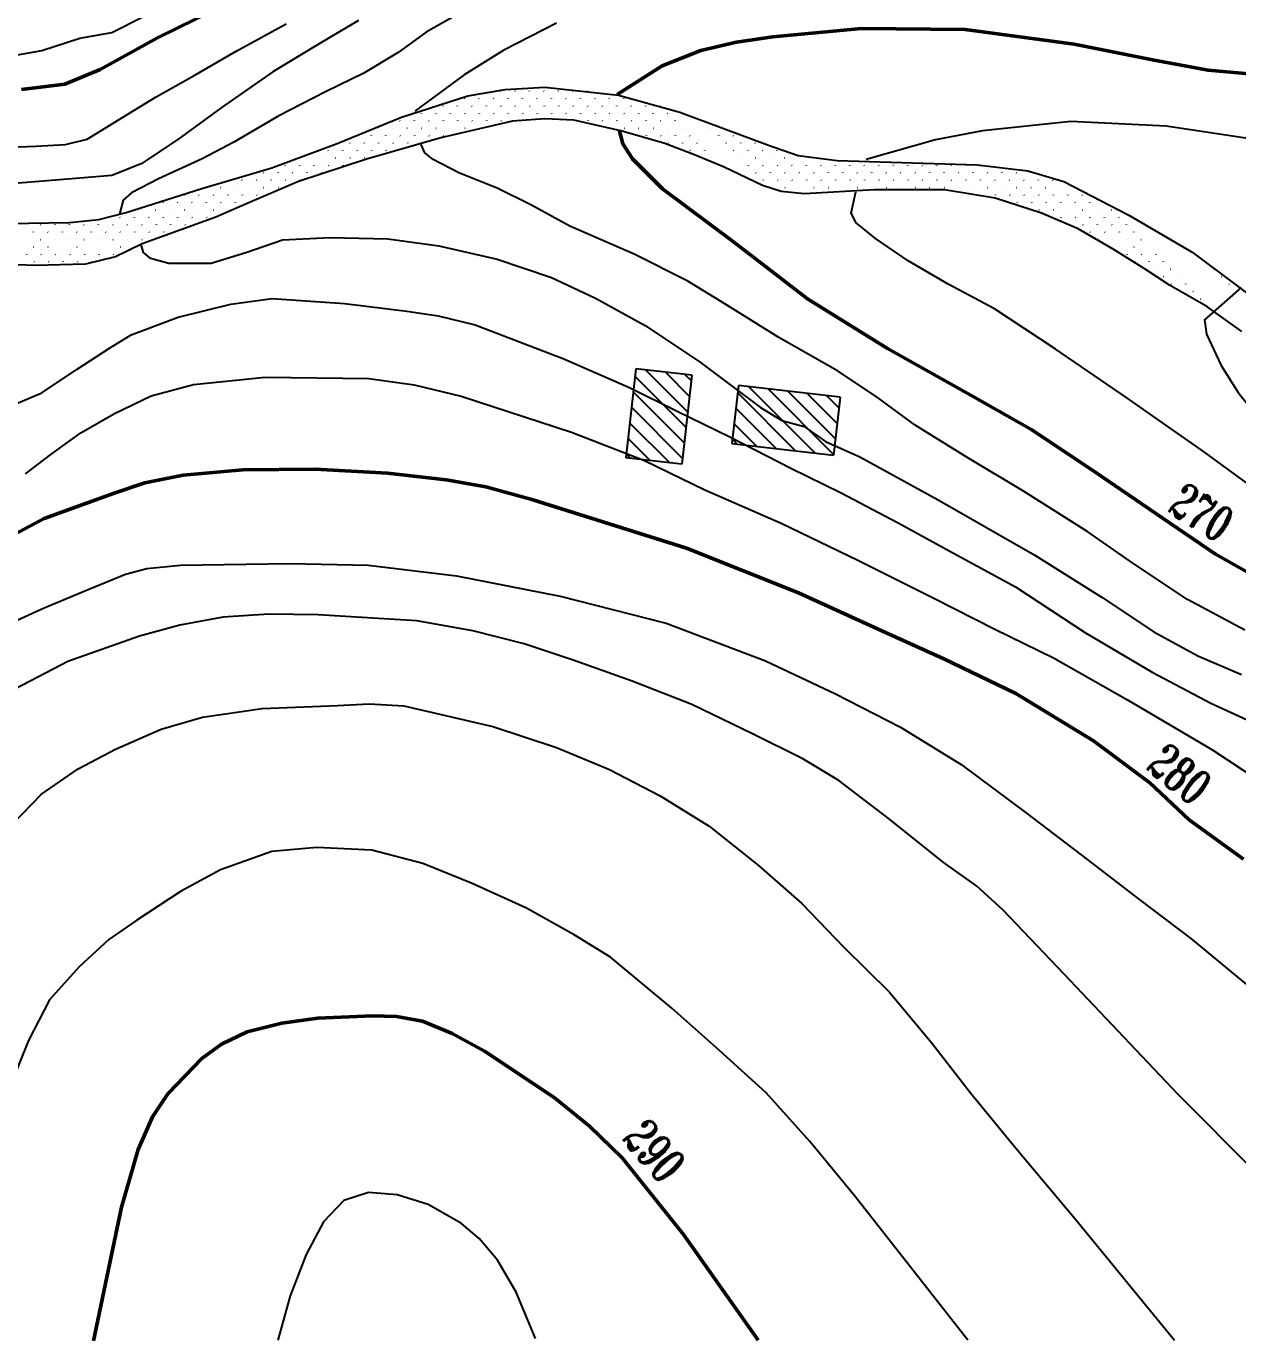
# Model space of a CAD drawing. Header units: millimetres. Extents: x 2268 to 10992, y 389 to 3530.
# Drawn here: x 2552.8 to 2819.6, y 1040.2 to 1329.6 of the extents above; entities that cross this region are included whole.
import ezdxf
from ezdxf.enums import TextEntityAlignment as Align

# ---------------------------------------------------------------- set-up
doc = ezdxf.new("R2010")
doc.units = ezdxf.units.MM
doc.layers.get('0').update_dxf_attribs({"true_color": 0xd9d9d9})
doc.layers.add('fabbricati', color=9, linetype='Continuous')
doc.layers.add('fiume', color=4, linetype='Continuous')
doc.layers.add('linee rosse', color=7, linetype='Continuous', lineweight=50, true_color=0xffc2c2)
doc.styles.add('TRIPLEX', font='romant', dxfattribs={"width": 0.86, "height": 10})

# ---------------------------------------------------------------- blocks, each defined once
blk = doc.blocks.new('B01C1F088')
at = {"layer": 'fabbricati', "linetype": 'Continuous'}
for p, q in [((345.67, 154.39), (350.78, 159.5)), ((345.84, 155.91), (349.57, 159.64)), ((346.01, 157.43), (348.36, 159.78)), ((346.18, 158.94), (347.15, 159.91)), ((345.5, 152.87), (350.67, 158.04)), ((345.97, 152), (350.5, 156.53)), ((347.18, 151.86), (350.33, 155.01)), ((348.39, 151.72), (350.16, 153.49)), ((349.6, 151.59), (349.99, 151.97))]:
    blk.add_line(p, q, dxfattribs=at)
blk = doc.blocks.new('B01C20568')
at = {"layer": 'fabbricati', "linetype": 'Continuous'}
for p, q in [((344.19, 144.83), (347.47, 148.1)), ((344.36, 146.35), (346.25, 148.24)), ((344.53, 147.87), (345.04, 148.38)), ((344.7, 143.99), (348.68, 147.97)), ((345.91, 143.85), (349.89, 147.83)), ((347.12, 143.72), (351.1, 147.7)), ((348.33, 143.58), (351.45, 146.7)), ((349.54, 143.44), (351.28, 145.18)), ((350.75, 143.31), (351.1, 143.66))]:
    blk.add_line(p, q, dxfattribs=at)
blk = doc.blocks.new('B01C419F8')
at = {"layer": 'fiume', "linetype": 'Continuous'}
for p, q in [((337.46, 190.38), (337.47, 190.4)), ((338.04, 190.96), (338.05, 190.98)), ((336.3, 189.22), (336.31, 189.24)), ((336.88, 189.8), (336.89, 189.82)), ((338.62, 188.15), (338.63, 188.16)), ((339.2, 188.73), (339.21, 188.74)), ((337.46, 186.99), (337.47, 187)), ((338.04, 187.57), (338.05, 187.58)), ((336.88, 186.41), (336.89, 186.42)), ((335.72, 185.25), (335.73, 185.26)), ((336.3, 185.83), (336.31, 185.84)), ((336.88, 185.28), (336.89, 185.29)), ((337.46, 185.86), (337.47, 185.87)), ((334.56, 184.09), (334.57, 184.1)), ((335.14, 184.67), (335.15, 184.68)), ((335.72, 184.12), (335.73, 184.13)), ((336.3, 184.7), (336.31, 184.71)), ((333.4, 182.93), (333.41, 182.94)), ((333.98, 183.51), (333.99, 183.52)), ((334.56, 182.96), (334.57, 182.97)), ((335.14, 183.54), (335.15, 183.55)), ((335.72, 182.99), (335.73, 183)), ((332.24, 181.77), (332.26, 181.78)), ((332.82, 182.35), (332.84, 182.36)), ((333.4, 181.8), (333.41, 181.81)), ((333.98, 182.38), (333.99, 182.39)), ((334.56, 181.83), (334.57, 181.84)), ((335.14, 182.41), (335.15, 182.42)), ((331.66, 181.19), (331.68, 181.2)), ((332.82, 181.22), (332.84, 181.23)), ((333.98, 181.25), (333.99, 181.26)), ((331.08, 180.61), (331.1, 180.62)), ((331.66, 180.06), (331.68, 180.07)), ((332.24, 180.64), (332.26, 180.65)), ((332.82, 180.09), (332.84, 180.1)), ((333.4, 180.67), (333.41, 180.68)), ((333.98, 180.11), (333.99, 180.13)), ((330.5, 178.9), (330.52, 178.91)), ((331.08, 179.48), (331.1, 179.49)), ((331.66, 178.93), (331.68, 178.94)), ((332.24, 179.51), (332.26, 179.52)), ((332.82, 178.95), (332.84, 178.97)), ((333.4, 179.53), (333.41, 179.55)), ((329.92, 178.32), (329.94, 178.33)), ((330.5, 177.77), (330.52, 177.78)), ((331.08, 178.35), (331.1, 178.36)), ((331.66, 177.79), (331.68, 177.81)), ((332.24, 178.37), (332.26, 178.39)), ((329.92, 177.19), (329.94, 177.2)), ((330.5, 176.64), (330.52, 176.65)), ((331.08, 177.22), (331.1, 177.23)), ((331.66, 176.66), (331.68, 176.68)), ((332.24, 177.24), (332.26, 177.26)), ((329.34, 176.61), (329.36, 176.62)), ((329.92, 176.06), (329.94, 176.07)), ((331.08, 176.08), (331.1, 176.1)), ((328.76, 174.9), (328.78, 174.91)), ((329.34, 175.48), (329.36, 175.49)), ((329.92, 174.92), (329.94, 174.94)), ((330.5, 175.5), (330.52, 175.52)), ((331.08, 174.95), (331.1, 174.97)), ((331.66, 175.53), (331.68, 175.55)), ((328.76, 173.76), (328.78, 173.78)), ((329.34, 174.34), (329.36, 174.36)), ((329.92, 173.79), (329.94, 173.81)), ((330.5, 174.37), (330.52, 174.39)), ((331.08, 173.82), (331.1, 173.84)), ((328.76, 172.63), (328.78, 172.65)), ((329.34, 173.21), (329.36, 173.23)), ((329.92, 172.66), (329.94, 172.68)), ((330.5, 173.24), (330.52, 173.26)), ((328.76, 171.5), (328.78, 171.52)), ((329.34, 172.08), (329.36, 172.1)), ((329.92, 171.53), (329.94, 171.54)), ((330.5, 172.11), (330.52, 172.12)), ((328.18, 170.92), (328.2, 170.94)), ((329.34, 170.95), (329.36, 170.96)), ((328.18, 169.79), (328.2, 169.8)), ((328.76, 170.37), (328.78, 170.38)), ((329.34, 169.82), (329.36, 169.83)), ((329.92, 170.4), (329.94, 170.41)), ((328.18, 168.66), (328.2, 168.67)), ((328.76, 169.24), (328.78, 169.25)), ((329.34, 168.69), (329.36, 168.7)), ((329.92, 169.27), (329.94, 169.28)), ((328.18, 167.53), (328.2, 167.54)), ((328.76, 168.11), (328.78, 168.12)), ((329.34, 167.56), (329.36, 167.57)), ((329.92, 168.14), (329.94, 168.15)), ((328.18, 166.4), (328.2, 166.41)), ((328.76, 166.98), (328.78, 166.99)), ((329.34, 166.42), (329.36, 166.44)), ((329.92, 167), (329.94, 167.02)), ((328.76, 165.84), (328.78, 165.86)), ((329.92, 165.87), (329.94, 165.89)), ((328.18, 165.27), (328.2, 165.28)), ((328.76, 164.71), (328.78, 164.73)), ((329.34, 165.29), (329.36, 165.31)), ((329.92, 164.74), (329.94, 164.76)), ((328.18, 164.13), (328.2, 164.15)), ((328.76, 163.58), (328.78, 163.6)), ((329.34, 164.16), (329.36, 164.18)), ((329.92, 163.61), (329.94, 163.62)), ((328.18, 163), (328.2, 163.02)), ((328.76, 162.45), (328.78, 162.46)), ((329.34, 163.03), (329.36, 163.04)), ((329.92, 162.48), (329.94, 162.49)), ((328.18, 161.87), (328.2, 161.89)), ((328.76, 161.32), (328.78, 161.33)), ((329.34, 161.9), (329.36, 161.91)), ((329.92, 161.35), (329.94, 161.36)), ((328.18, 160.74), (328.2, 160.75)), ((329.34, 160.77), (329.36, 160.78)), ((329.92, 160.22), (329.94, 160.23)), ((328.18, 159.61), (328.2, 159.62)), ((328.76, 160.19), (328.78, 160.2)), ((329.34, 159.64), (329.36, 159.65)), ((328.18, 158.48), (328.2, 158.49)), ((328.76, 159.06), (328.78, 159.07)), ((329.34, 158.51), (329.36, 158.52)), ((329.92, 159.08), (329.94, 159.1)), ((328.18, 157.35), (328.2, 157.36)), ((328.76, 157.93), (328.78, 157.94)), ((329.34, 157.37), (329.36, 157.39)), ((329.92, 157.95), (329.94, 157.97)), ((327.6, 156.77), (327.62, 156.78)), ((328.18, 156.21), (328.2, 156.23)), ((328.76, 156.79), (328.78, 156.81)), ((329.34, 156.24), (329.36, 156.26)), ((329.92, 156.82), (329.94, 156.84)), ((327.6, 155.63), (327.62, 155.65)), ((328.18, 155.08), (328.2, 155.1)), ((328.76, 155.66), (328.78, 155.68)), ((329.34, 155.11), (329.36, 155.13)), ((329.92, 155.69), (329.94, 155.7)), ((327.02, 155.05), (327.04, 155.07)), ((327.6, 154.5), (327.62, 154.52)), ((328.76, 154.53), (328.78, 154.55)), ((329.92, 154.56), (329.94, 154.57)), ((326.44, 153.34), (326.46, 153.36)), ((327.02, 153.92), (327.04, 153.94)), ((327.6, 153.37), (327.62, 153.39)), ((328.18, 153.95), (328.2, 153.97)), ((328.76, 153.4), (328.78, 153.41)), ((329.34, 153.98), (329.36, 153.99)), ((326.44, 152.21), (326.46, 152.23)), ((327.02, 152.79), (327.04, 152.81)), ((327.6, 152.24), (327.62, 152.25)), ((328.18, 152.82), (328.2, 152.83)), ((325.86, 151.63), (325.88, 151.65)), ((326.44, 151.08), (326.46, 151.09)), ((327.02, 151.66), (327.04, 151.67)), ((325.86, 150.5), (325.88, 150.51)), ((327.6, 149.98), (327.62, 149.99)), ((324.71, 149.35), (324.72, 149.36)), ((325.28, 149.92), (325.3, 149.93)), ((327.02, 149.4), (327.04, 149.41)), ((325.86, 148.24), (325.88, 148.25)), ((326.44, 148.82), (326.46, 148.83)), ((327.02, 148.27), (327.04, 148.28)), ((324.7, 147.08), (324.72, 147.09)), ((325.28, 147.66), (325.3, 147.67)), ((325.86, 147.11), (325.88, 147.12)), ((326.44, 147.69), (326.46, 147.7)), ((323.54, 145.92), (323.56, 145.93)), ((324.12, 146.5), (324.14, 146.51)), ((324.7, 145.95), (324.72, 145.96)), ((325.28, 146.53), (325.3, 146.54)), ((325.86, 145.98), (325.88, 145.99)), ((326.44, 146.55), (326.46, 146.57)), ((324.12, 145.37), (324.14, 145.38)), ((324.7, 144.82), (324.72, 144.83)), ((325.28, 145.4), (325.3, 145.41)), ((325.86, 144.84), (325.88, 144.86)), ((323.54, 144.79), (323.56, 144.8)), ((324.12, 144.24), (324.14, 144.25)), ((325.28, 144.26), (325.3, 144.28)), ((322.96, 143.08), (322.98, 143.09)), ((323.54, 143.66), (323.56, 143.67)), ((324.12, 143.1), (324.14, 143.12)), ((324.7, 143.68), (324.72, 143.7)), ((325.28, 143.13), (325.3, 143.15)), ((322.96, 141.94), (322.98, 141.96)), ((323.54, 142.52), (323.56, 142.54)), ((324.12, 141.97), (324.14, 141.99)), ((324.7, 142.55), (324.72, 142.57)), ((322.96, 140.81), (322.98, 140.83)), ((323.54, 141.39), (323.56, 141.41)), ((324.12, 140.84), (324.14, 140.86)), ((324.7, 141.42), (324.72, 141.44)), ((322.38, 140.23), (322.4, 140.25)), ((322.96, 139.68), (322.98, 139.7)), ((323.54, 140.26), (323.56, 140.28)), ((324.12, 139.71), (324.14, 139.72)), ((324.7, 140.29), (324.72, 140.3)), ((322.38, 139.1), (322.4, 139.12)), ((323.54, 139.13), (323.56, 139.14)), ((322.38, 137.97), (322.4, 137.98)), ((322.96, 138.55), (322.98, 138.56)), ((323.54, 138), (323.56, 138.01)), ((324.12, 138.58), (324.14, 138.59)), ((322.38, 136.84), (322.4, 136.85)), ((322.96, 137.42), (322.98, 137.43)), ((323.54, 136.87), (323.56, 136.88)), ((324.12, 137.45), (324.14, 137.46)), ((322.38, 135.71), (322.4, 135.72)), ((322.96, 136.29), (322.98, 136.3)), ((323.54, 135.74), (323.56, 135.75)), ((324.12, 136.32), (324.14, 136.33)), ((322.38, 134.58), (322.4, 134.59)), ((322.96, 135.16), (322.98, 135.17)), ((323.54, 134.6), (323.56, 134.62)), ((324.12, 135.18), (324.14, 135.2)), ((324.7, 134.63), (324.72, 134.65)), ((322.96, 134.03), (322.98, 134.04)), ((324.12, 134.05), (324.14, 134.07)), ((324.7, 133.5), (324.72, 133.52)), ((322.38, 133.45), (322.4, 133.46)), ((322.96, 132.89), (322.98, 132.91)), ((323.54, 133.47), (323.56, 133.49)), ((324.12, 132.92), (324.14, 132.94)), ((322.96, 131.76), (322.98, 131.78)), ((323.54, 132.34), (323.56, 132.36)), ((324.12, 131.79), (324.14, 131.8)), ((324.7, 132.37), (324.72, 132.38)), ((322.96, 130.63), (322.98, 130.65)), ((323.54, 131.21), (323.56, 131.22)), ((324.12, 130.66), (324.14, 130.67)), ((324.7, 131.24), (324.72, 131.25)), ((325.28, 130.69), (325.3, 130.7)), ((323.54, 130.08), (323.56, 130.09)), ((324.12, 129.53), (324.14, 129.54)), ((324.7, 130.11), (324.72, 130.12)), ((325.28, 129.56), (325.3, 129.57)), ((323.54, 128.95), (323.56, 128.96)), ((324.12, 128.4), (324.14, 128.41)), ((324.7, 128.98), (324.72, 128.99)), ((325.28, 128.42), (325.3, 128.44)), ((325.86, 129), (325.88, 129.02)), ((324.7, 127.84), (324.72, 127.86)), ((325.86, 127.87), (325.88, 127.89)), ((324.12, 127.27), (324.14, 127.28)), ((324.7, 126.71), (324.72, 126.73)), ((325.28, 127.29), (325.3, 127.31)), ((325.86, 126.74), (325.88, 126.76)), ((326.44, 127.32), (326.46, 127.34)), ((324.7, 125.58), (324.72, 125.6)), ((325.28, 126.16), (325.3, 126.18)), ((325.86, 125.61), (325.88, 125.62)), ((326.44, 126.19), (326.46, 126.2)), ((325.28, 125.03), (325.3, 125.04)), ((325.86, 124.48), (325.88, 124.49)), ((326.44, 125.06), (326.46, 125.07)), ((327.02, 124.51), (327.04, 124.52)), ((325.28, 123.9), (325.3, 123.91)), ((325.86, 123.35), (325.88, 123.36)), ((326.44, 123.93), (326.46, 123.94)), ((327.02, 123.38), (327.04, 123.39)), ((325.86, 122.22), (325.88, 122.23)), ((326.44, 122.8), (326.46, 122.81)), ((327.02, 122.24), (327.04, 122.26)), ((327.6, 122.82), (327.62, 122.84)), ((326.44, 121.66), (326.46, 121.68)), ((327.6, 121.69), (327.62, 121.71)), ((327.02, 121.11), (327.04, 121.13)), ((327.6, 120.56), (327.62, 120.58)), ((328.18, 121.14), (328.2, 121.16)), ((327.02, 119.98), (327.04, 120)), ((327.6, 119.43), (327.62, 119.44)), ((328.18, 120.01), (328.2, 120.02)), ((328.76, 119.46), (328.78, 119.47)), ((327.6, 118.3), (327.62, 118.31)), ((328.18, 118.88), (328.2, 118.89)), ((328.76, 118.33), (328.78, 118.34)), ((328.18, 117.75), (328.2, 117.76)), ((328.76, 117.2), (328.78, 117.21)), ((329.34, 117.78), (329.36, 117.79)), ((328.18, 116.62), (328.2, 116.63)), ((328.76, 116.06), (328.78, 116.08)), ((329.34, 116.64), (329.36, 116.66)), ((329.92, 116.09), (329.94, 116.11)), ((329.34, 115.51), (329.36, 115.53)), ((328.76, 114.93), (328.78, 114.95)), ((329.34, 114.38), (329.36, 114.4)), ((329.92, 114.96), (329.94, 114.98)), ((330.5, 114.41), (330.52, 114.42)), ((329.34, 113.25), (329.36, 113.26)), ((329.92, 113.83), (329.94, 113.84)), ((330.5, 113.28), (330.52, 113.29)), ((331.08, 113.86), (331.09, 113.87)), ((329.92, 112.7), (329.94, 112.71)), ((330.5, 112.15), (330.52, 112.16)), ((331.08, 112.73), (331.1, 112.74)), ((331.66, 112.18), (331.68, 112.19)), ((329.92, 111.57), (329.94, 111.58)), ((330.5, 111.02), (330.52, 111.03)), ((331.08, 111.6), (331.1, 111.61)), ((331.66, 111.04), (331.68, 111.06)), ((329.92, 110.44), (329.94, 110.45)), ((330.5, 109.88), (330.52, 109.9)), ((331.08, 110.46), (331.1, 110.48)), ((331.66, 109.91), (331.68, 109.93)), ((332.24, 110.49), (332.26, 110.51)), ((331.08, 109.33), (331.1, 109.35)), ((332.24, 109.36), (332.26, 109.38)), ((330.5, 108.75), (330.52, 108.77)), ((331.08, 108.2), (331.1, 108.22)), ((331.66, 108.78), (331.68, 108.8)), ((332.24, 108.23), (332.26, 108.24)), ((332.82, 108.81), (332.84, 108.82)), ((331.08, 107.07), (331.1, 107.08)), ((331.66, 107.65), (331.68, 107.66)), ((332.24, 107.1), (332.26, 107.11)), ((332.82, 107.68), (332.84, 107.69)), ((333.4, 107.13), (333.41, 107.14)), ((331.66, 106.52), (331.68, 106.53)), ((332.24, 105.97), (332.26, 105.98)), ((332.82, 106.55), (332.84, 106.56)), ((333.4, 106), (333.41, 106.01)), ((331.66, 105.39), (331.68, 105.4)), ((332.24, 104.84), (332.26, 104.85)), ((332.82, 105.42), (332.84, 105.43)), ((333.4, 104.86), (333.41, 104.88)), ((333.98, 105.44), (333.99, 105.46)), ((334.56, 104.89), (334.57, 104.91)), ((332.82, 104.28), (332.84, 104.3)), ((333.4, 103.73), (333.41, 103.75)), ((333.98, 104.31), (333.99, 104.33)), ((334.56, 103.76), (334.57, 103.77)), ((332.24, 103.7), (332.26, 103.72)), ((332.82, 103.15), (332.84, 103.17)), ((333.98, 103.18), (333.99, 103.2)), ((335.14, 103.21), (335.15, 103.22)), ((332.82, 102.02), (332.84, 102.04)), ((333.4, 102.6), (333.41, 102.62)), ((333.98, 102.05), (333.99, 102.06)), ((334.56, 102.63), (334.57, 102.64)), ((335.14, 102.08), (335.15, 102.09)), ((332.82, 100.89), (332.84, 100.9)), ((333.4, 101.47), (333.41, 101.48)), ((333.98, 100.92), (333.99, 100.93)), ((334.56, 101.5), (334.57, 101.51)), ((335.14, 100.95), (335.15, 100.96)), ((335.72, 101.53), (335.73, 101.54)), ((332.82, 99.76), (332.84, 99.77)), ((333.4, 100.34), (333.41, 100.35)), ((333.98, 99.79), (333.99, 99.8)), ((334.56, 100.37), (334.57, 100.38)), ((335.14, 99.82), (335.15, 99.83)), ((335.72, 100.4), (335.73, 100.41)), ((332.82, 98.63), (332.84, 98.64)), ((333.4, 99.21), (333.41, 99.22)), ((333.98, 98.66), (333.99, 98.67)), ((334.56, 99.24), (334.57, 99.25)), ((335.14, 98.68), (335.15, 98.7)), ((335.72, 99.26), (335.73, 99.28)), ((333.4, 98.08), (333.41, 98.09)), ((334.56, 98.1), (334.57, 98.12)), ((335.14, 97.55), (335.15, 97.57)), ((335.72, 98.13), (335.73, 98.15)), ((332.82, 97.5), (332.84, 97.51)), ((333.4, 96.94), (333.41, 96.96)), ((333.98, 97.52), (333.99, 97.54)), ((334.56, 96.97), (334.57, 96.99)), ((335.72, 97), (335.73, 97.02)), ((335.14, 96.42), (335.15, 96.44))]:
    blk.add_line(p, q, dxfattribs=at)

msp = doc.modelspace()

# ---------------------------------------------------------------- linework, layer by layer
at = {"transparency": 33554687}
for p, q in [((2687.04288, 1254.15559), (2684.83719, 1234.54947)), ((2699.36673, 1252.76916), (2687.04288, 1254.15559)), ((2699.36673, 1252.76916), (2697.16104, 1233.16304)), ((2709.60393, 1250.48294), (2708.16706, 1237.71076)), ((2732.01092, 1247.96216), (2709.60393, 1250.48294)), ((2732.01092, 1247.96216), (2730.57405, 1235.18998)), ((2708.16706, 1237.71076), (2730.57405, 1235.18998)), ((2697.16104, 1233.16304), (2684.83719, 1234.54947))]:
    msp.add_line(p, q, dxfattribs=at)
at = {"transparency": 33554687, "flags": 128}
for points in [[(2542.95354, 1321.96994), (2556.18837, 1324.31751), (2564.52393, 1327.0053), (2571.63467, 1328.26414), (2578.54128, 1331.8025)], [(2649.31121, 1333.11012), (2640.85786, 1328.30399), (2634.68829, 1323.8728), (2627.12118, 1319.30527), (2618.66784, 1315.14677), (2608.40794, 1309.86343), (2598.4889, 1304.0688), (2591.50125, 1300.42159), (2581.8549, 1296.02449), (2575.95801, 1292.90562), (2574.0918, 1291.29718), (2573.2993, 1288.21879)], [(2535.46855, 1302.47494), (2554.89551, 1303.22343), (2561.41085, 1303.61895), (2566.19104, 1304.75446), (2575.13901, 1310.23211), (2581.36517, 1314.1107), (2589.70073, 1318.80583), (2598.9549, 1324.11337), (2610.01227, 1330.16941)], [(2625.9349, 1330.91791), (2616.91888, 1325.5083), (2607.0523, 1319.62237), (2595.6547, 1311.62704), (2586.16237, 1304.68641), (2578.03094, 1299.34485), (2571.56663, 1296.75912), (2562.78877, 1296.04465), (2548.36315, 1294.81983)], [(2669.55832, 1330.31507), (2657.90089, 1324.38409), (2649.1919, 1318.94737), (2638.3355, 1310.9201)], [(2820.47667, 1262.43022), (2812.75352, 1267.87385), (2804.55405, 1272.60301), (2798.9403, 1276.31148), (2792.13576, 1280.5303), (2784.41261, 1285.02129), (2776.34923, 1288.49161), (2766.14242, 1291.75779), (2755.017, 1293.59501), (2739.50265, 1293.59501), (2724.12439, 1292.71042), (2719.04651, 1293.22502), (2714.93827, 1294.58167), (2706.46662, 1298.56233), (2699.90024, 1301.28414), (2693.4019, 1303.7678), (2683.70543, 1306.55766), (2673.32851, 1308.93925), (2667.00029, 1309.26672), (2659.85552, 1308.70109), (2644.06899, 1305.02664), (2627.46592, 1300.26346), (2612.73409, 1295.46626), (2601.91487, 1290.80515), (2594.49793, 1287.60702), (2586.77477, 1284.81716), (2578.30312, 1281.68707), (2572.4172, 1278.82916), (2565.78277, 1277.2301), (2554.69137, 1276.95791), (2538.8368, 1277.50228)], [(3118.15787, 1236.88519), (3096.4576, 1236.9917), (3084.91396, 1237.73734), (3064.10442, 1241.65723), (3049.95871, 1245.06584), (3032.98385, 1248.54262), (3012.39588, 1253.55327), (2993.035, 1258.3594), (2976.02605, 1262.85876), (2954.51775, 1268.85791), (2942.92849, 1272.5392), (2930.453, 1275.87963), (2915.79599, 1279.8677), (2901.00264, 1284.29889), (2884.84585, 1289.44588), (2868.45046, 1294.45653), (2854.9183, 1298.17191), (2841.76108, 1301.41009), (2822.33203, 1304.85278), (2803.78921, 1307.61375), (2782.7922, 1308.63633), (2763.38019, 1306.62526), (2753.0159, 1304.60566), (2737.73044, 1300.28525)], [(2821.10493, 1196.66364), (2808.49309, 1203.41268), (2796.46071, 1211.38882), (2786.54167, 1218.2742), (2772.39595, 1227.23883), (2760.15906, 1234.60142), (2748.53572, 1241.79358), (2739.91194, 1248.0995), (2731.42451, 1253.7237), (2718.53999, 1261.08629), (2706.57578, 1268.48296), (2698.4633, 1273.49361), (2686.66952, 1279.45867), (2672.45564, 1285.62825), (2663.90004, 1290.29804), (2656.50336, 1293.94524), (2648.05002, 1297.31976), (2642.34061, 1300.26821), (2640.51061, 1301.72752), (2639.76711, 1303.55751)], [(2828.33117, 1224.06883), (2812.27664, 1235.79443), (2795.13135, 1247.82681), (2779.3836, 1258.56392), (2766.02186, 1267.35812), (2755.83013, 1272.81189), (2746.96776, 1277.99297), (2739.7756, 1282.90136), (2735.51484, 1286.30997), (2734.41131, 1288.44035), (2735.48076, 1293.12718)], [(2578.00318, 1281.46975), (2578.5158, 1279.78169), (2579.88004, 1278.62569), (2584.12162, 1277.43055), (2593.51233, 1277.44759), (2601.31804, 1279.90179), (2609.19192, 1282.5605), (2619.69042, 1283.10588), (2632.37044, 1282.83319), (2643.65292, 1281.26523), (2656.50336, 1278.36792), (2668.43348, 1274.31167), (2678.14801, 1269.77823), (2689.08963, 1263.71091), (2701.22427, 1255.59843), (2709.50718, 1249.42885), (2714.48374, 1245.6453), (2719.18762, 1242.78207), (2724.09601, 1241.45272), (2728.7658, 1238.21454), (2736.36699, 1234.77185), (2753.58045, 1225.33001), (2774.85015, 1213.16129), (2789.71167, 1203.8558), (2801.06233, 1196.25461), (2810.81094, 1190.97127), (2820.38912, 1186.88094)], [(2820.35504, 1272.062), (2812.23243, 1264.99207), (2812.68993, 1261.79996), (2815.88976, 1254.89967), (2819.63923, 1248.94952), (2824.00224, 1243.60014), (2836.23914, 1232.35174), (2851.20292, 1221.00108), (2866.50756, 1211.79785), (2877.99456, 1206.5486), (2896.7078, 1199.18601), (2922.57912, 1189.40331), (2946.54162, 1180.09782), (2965.22077, 1172.63297), (2978.58251, 1167.38372), (2994.90973, 1160.66876), (3014.33878, 1151.39736), (3034.75633, 1141.64874), (3054.32172, 1132.85454), (3068.29701, 1127.23034), (3079.27272, 1123.51496), (3093.67408, 1119.30533), (3101.76212, 1117.38586), (3118.0887, 1115.40248)], [(2549.57541, 1246.12251), (2556.22219, 1248.88348), (2563.95972, 1254.09864), (2571.08371, 1258.70026), (2575.88984, 1261.66575), (2586.21792, 1265.58564), (2597.80717, 1268.41479), (2606.90815, 1269.67597), (2622.82634, 1268.58522), (2636.56302, 1266.915), (2643.45266, 1265.87112), (2651.59497, 1263.88134), (2671.12628, 1256.4165), (2685.78329, 1249.97423), (2696.14545, 1244.82724), (2707.73471, 1239.23712), (2721.30096, 1232.24948), (2732.07215, 1226.93206), (2744.82033, 1220.25119), (2756.95497, 1213.57032), (2770.62348, 1206.20773), (2786.06446, 1196.05009), (2800.72147, 1187.39223), (2813.64008, 1180.57502), (2830.58085, 1172.76931)], [(2552.60906, 1231.05647), (2558.16509, 1235.28314), (2564.77779, 1240.12336), (2572.20855, 1244.31595), (2580.25286, 1248.20176), (2589.59244, 1250.72412), (2605.40837, 1252.32617), (2628.17785, 1252.05348), (2638.18637, 1250.6943), (2648.52723, 1248.13358), (2672.86467, 1240.2597), (2688.9192, 1234.02196), (2702.17868, 1227.54561), (2719.01719, 1220.18302), (2735.92387, 1212.03645), (2752.62604, 1203.68537), (2766.05595, 1196.83407), (2778.97456, 1190.52815), (2795.30178, 1181.25674), (2813.87868, 1170.3492), (2831.33075, 1158.8622)], [(2544.05346, 1195.84557), (2556.69939, 1201.57203), (2566.00488, 1205.45784), (2574.62866, 1208.96871), (2579.2814, 1210.21711), (2586.69512, 1210.97978), (2610.82805, 1211.32064), (2628.04151, 1210.9457), (2647.50464, 1208.62784), (2670.37639, 1204.0944), (2693.65716, 1198.16343), (2715.5745, 1189.88051), (2731.01548, 1182.5861), (2745.29754, 1175.29168), (2758.62519, 1167.07694), (2773.04359, 1156.33983), (2786.37124, 1146.18219), (2797.79007, 1137.42207), (2809.27707, 1128.69604), (2821.51396, 1118.57248)], [(2823.55912, 1077.19201), (2806.48201, 1094.37138), (2781.3265, 1120.85625), (2767.89659, 1135.00196), (2762.06788, 1140.35347), (2754.67121, 1145.56864), (2742.84334, 1155.01048), (2731.73129, 1163.53199), (2723.78924, 1168.30404), (2712.8817, 1173.75781), (2699.34954, 1180.23416), (2686.19232, 1185.38115), (2673.20553, 1190.01686), (2662.43434, 1193.62998), (2651.11777, 1196.49321), (2638.74453, 1198.7088), (2617.03171, 1200.03816), (2606.15826, 1200.14468), (2596.10287, 1199.4587), (2586.59286, 1197.71179), (2577.6964, 1195.3002), (2561.94864, 1189.71008), (2548.55282, 1182.79061)], [(2549.71175, 1153.91972), (2556.08584, 1160.49833), (2564.19832, 1166.12253), (2572.37898, 1170.45146), (2582.46845, 1174.81448), (2591.60351, 1177.4391), (2604.72664, 1179.41609), (2621.32655, 1180.06373), (2628.30993, 1180.41311), (2635.8813, 1179.99556), (2655.48078, 1175.42803), (2669.52424, 1170.75824), (2681.21575, 1165.91802), (2692.39598, 1160.15747), (2703.13309, 1153.47661), (2714.04063, 1144.78466), (2723.58472, 1136.43358), (2732.85613, 1126.82131), (2742.91152, 1116.93635), (2752.31927, 1105.55161), (2760.70444, 1094.71225), (2770.75982, 1082.47535), (2783.79774, 1067.00028), (2805.61224, 1040.24335)], [(2760.16528, 1040.24335), (2735.20807, 1071.97685), (2725.32311, 1084.04331), (2715.71084, 1094.74633), (2705.48503, 1104.01774), (2694.91835, 1113.35732), (2681.42027, 1124.60572), (2673.44413, 1129.51411), (2662.91154, 1135.37691), (2650.94734, 1140.83068), (2640.10797, 1145.26187), (2628.89366, 1148.19327), (2616.72494, 1148.73864), (2606.83998, 1147.88649), (2595.5575, 1143.83025), (2586.69512, 1139.09229), (2577.08285, 1132.78637), (2570.91328, 1128.49153), (2564.43693, 1122.49238), (2557.85832, 1115.19796), (2553.2567, 1106.23333), (2549.40498, 1096.82558)], [(2664.89318, 1040.64332), (2660.67862, 1050.81034), (2656.5466, 1057.89071), (2652.52098, 1062.67093), (2648.62565, 1065.93752), (2641.27468, 1070.15977), (2634.45161, 1072.26893), (2628.14662, 1072.77223), (2622.66521, 1071.0244), (2618.23159, 1066.35285), (2614.42938, 1059.12819), (2610.90176, 1050.07156), (2608.17069, 1040.26297)]]:
    msp.add_lwpolyline(points, dxfattribs=at)
at = {"transparency": 33554687}
msp.add_lwpolyline([(2544.17836, 1286.14404), (2562.31246, 1286.41622), (2568.76401, 1287.09668), (2574.73074, 1288.59368), (2591.43588, 1293.86719), (2606.84816, 1298.46026), (2621.20574, 1303.80182), (2635.42723, 1309.6197), (2649.98894, 1314.28081), (2658.23094, 1315.69275), (2666.93224, 1316.18608), (2683.16107, 1314.48495), (2696.7021, 1310.70843), (2716.19711, 1303.42757), (2722.78475, 1301.1438), (2731.33721, 1300.05932), (2762.16177, 1299.07267), (2773.35523, 1297.80107), (2781.28252, 1295.43224), (2795.60608, 1288.04931), (2809.52136, 1279.84984), (2828.19982, 1265.93456)], dxfattribs=at)
at = {"layer": 'linee rosse', "transparency": 33554687, "flags": 128}
for points in [[(2598.54663, 1335.44293), (2581.67137, 1327.03932), (2569.04895, 1320.09869), (2561.22373, 1316.86654), (2551.69738, 1315.70976)], [(2682.92006, 1314.60139), (2692.8178, 1320.9137), (2701.36061, 1324.29888), (2709.14502, 1326.14591), (2717.21063, 1327.31549), (2736.74194, 1329.15614), (2759.54551, 1328.88345), (2783.57618, 1325.67936), (2801.19867, 1322.1685), (2813.06062, 1319.91882), (2829.35375, 1318.4872)], [(2683.32909, 1306.82977), (2684.12558, 1303.75084), (2686.24984, 1300.45142), (2692.89023, 1293.84299), (2708.51869, 1282.15147), (2724.81182, 1269.6078), (2742.4684, 1258.66618), (2761.18164, 1248.13358), (2774.20252, 1240.771), (2787.90511, 1231.67002), (2803.17566, 1221.23969), (2814.69675, 1213.36581), (2823.42278, 1208.42333)], [(2541.36067, 1213.09312), (2556.69939, 1221.23969), (2572.34489, 1226.89797), (2578.84681, 1229.04539), (2587.34276, 1230.78378), (2600.46163, 1231.9214), (2616.41816, 1232.11314), (2632.31931, 1231.17577), (2645.25496, 1229.72711), (2654.0023, 1228.19324), (2664.10455, 1225.43227), (2698.15652, 1214.69516), (2722.83483, 1204.84429), (2741.99119, 1196.08418), (2754.84164, 1190.32363), (2770.72574, 1182.65427), (2787.83694, 1172.25802), (2800.21018, 1163.0207), (2808.90212, 1154.84005), (2820.83224, 1146.21628)], [(2567.57284, 1040.15432), (2573.74455, 1069.53077), (2577.37258, 1082.28788), (2580.58306, 1089.47791), (2583.93415, 1094.50773), (2591.43308, 1102.27935), (2595.7194, 1105.49196), (2601.38621, 1108.14215), (2609.03853, 1110.05949), (2616.99762, 1111.2099), (2629.03, 1111.72119), (2634.31334, 1111.5678), (2640.00571, 1110.49409), (2646.52467, 1107.83112), (2653.70831, 1103.91548), (2669.04703, 1093.72375), (2676.79735, 1087.38374), (2684.01081, 1080.43019), (2697.50889, 1063.54055), (2713.97021, 1040.24335)]]:
    msp.add_lwpolyline(points, dxfattribs=at)

# ---------------------------------------------------------------- block references
at = {"transparency": 33554687, "xscale": 2.8185430224, "yscale": 2.8185430224, "zscale": 2.8185430224, "rotation": 270}
for name in ['B01C419F8', 'B01C20568', 'B01C1F088']:
    msp.add_blockref(name, (2281.02042, 2224.02917), dxfattribs=at)

# ---------------------------------------------------------------- texts
at = {"transparency": 33554687, "style": 'TRIPLEX', "width": 0.688}
for s, rotation, p in [('270', 327.9946168, (2809.59149, 1219.34764)), ('280', 320.8560136, (2804.37583, 1161.97538)), ('290', 310.9143832, (2688.20886, 1079.47312))]:
    msp.add_text(s, height=7.666437, rotation=rotation, dxfattribs=at).set_placement(p, align=Align.CENTER)

doc.saveas('drawing.dxf')
